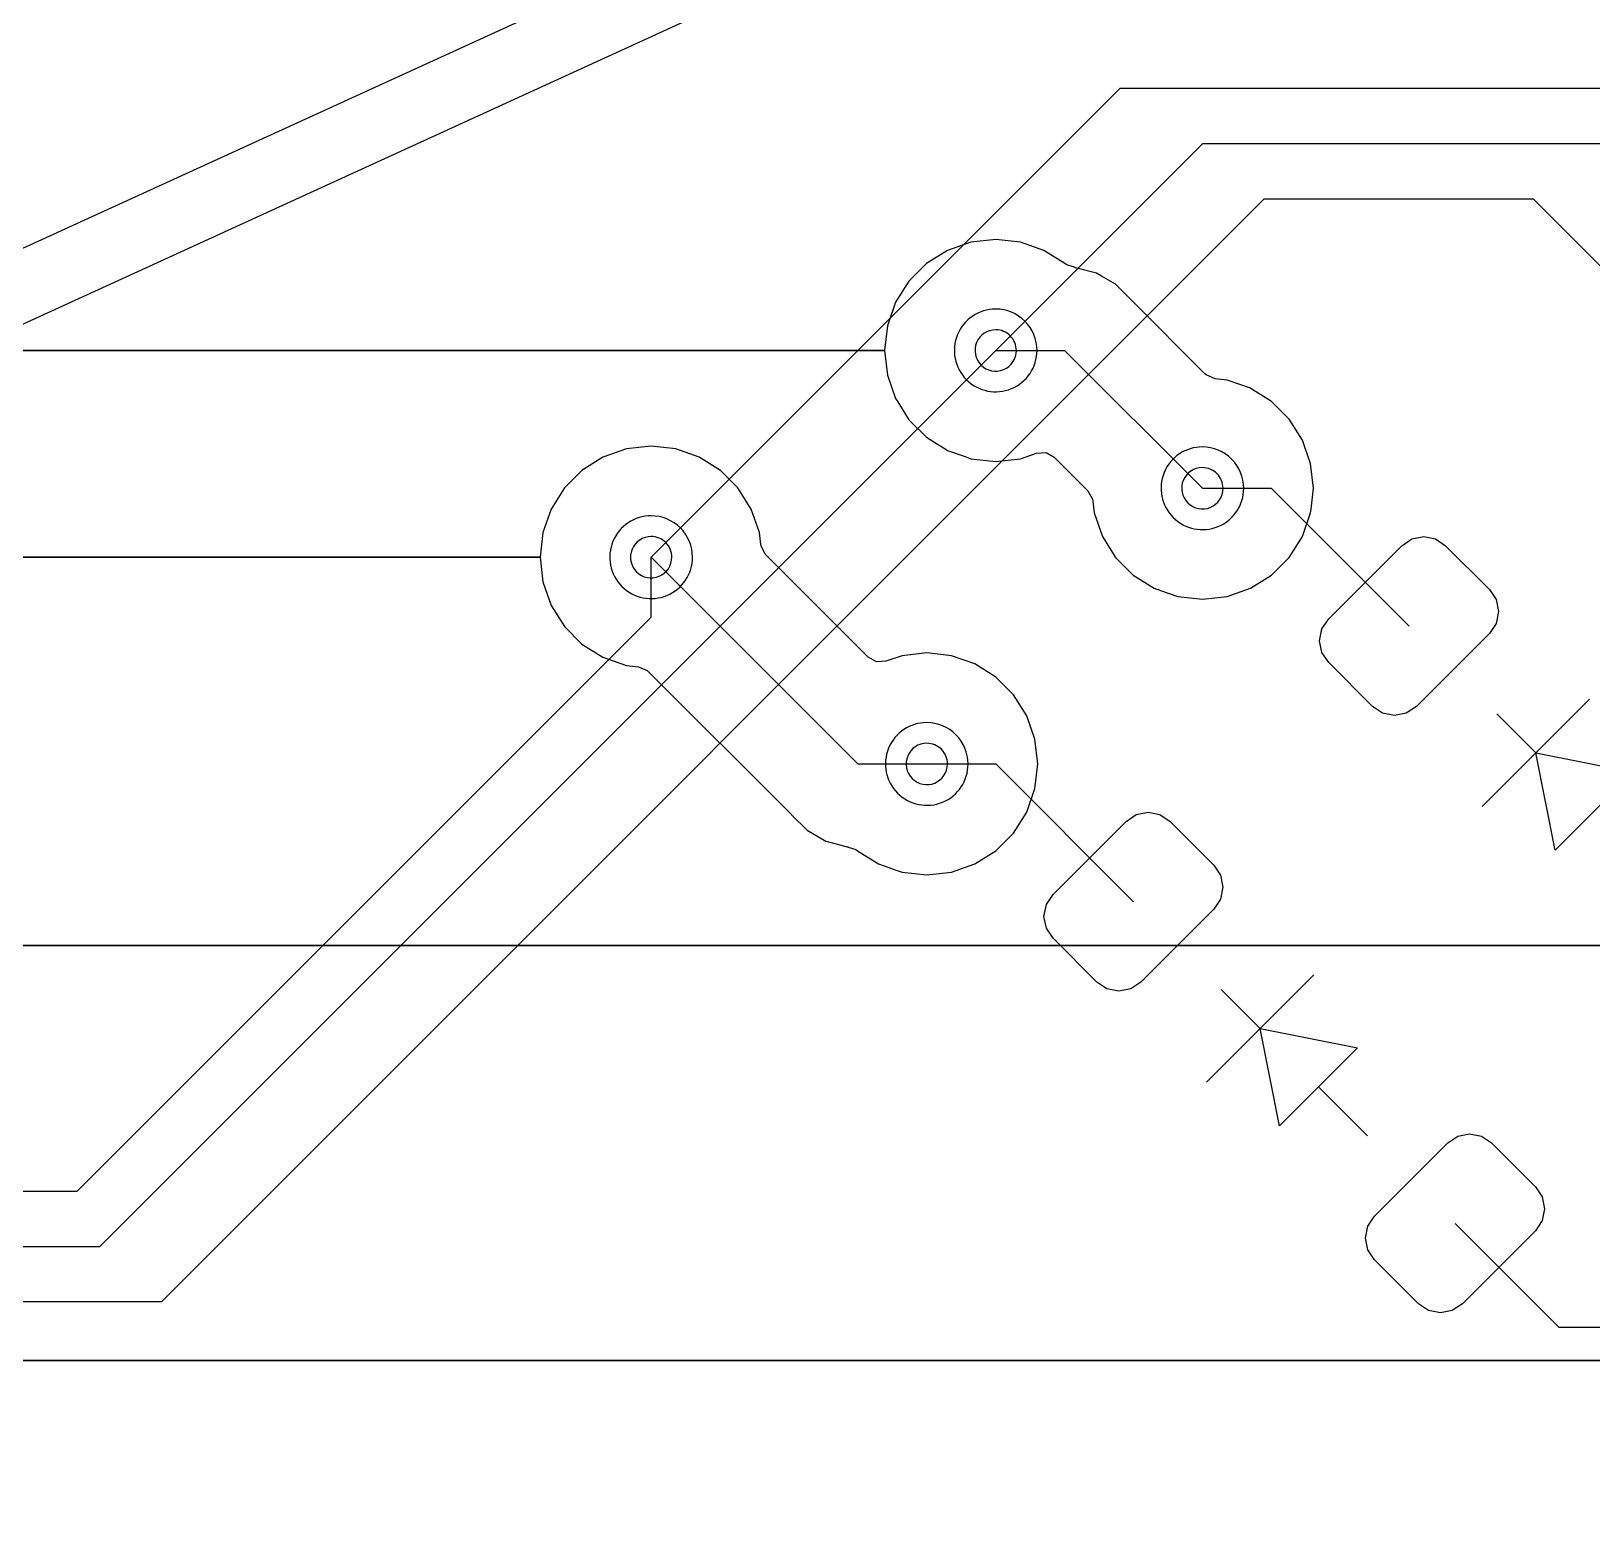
# Model space of a CAD drawing. Header units: millimetres. Extents: x 10 to 287, y 10 to 200.
# Drawn here: x 40 to 51.33, y 127.97 to 138.82 of the extents above; entities that cross this region are included whole.
import ezdxf

# ---------------------------------------------------------------- set-up
doc = ezdxf.new("R2010")
doc.units = ezdxf.units.MM
doc.layers.get('0').update_dxf_attribs({"linetype": 'CONTINUOUS'})

msp = doc.modelspace()

# ---------------------------------------------------------------- linework, layer by layer
at = {"color": 7}
for points in [[(46.7503, 140.3626), (20.0831, 128.1747)], [(71.75, 139.7572), (70.8179, 138.8251), (70.8179, 138.3908), (70.4343, 138.0072), (48.5, 138.0072), (47, 136.5072)], [(39.5188, 136.5072), (46.1944, 136.5072), (46.2146, 136.328), (46.2146, 136.3279), (46.2742, 136.1577), (46.289, 136.1341), (46.3702, 136.0049), (46.4977, 135.8774), (46.5784, 135.8267), (46.6327, 135.7926), (46.6505, 135.7814), (46.7782, 135.7367), (46.8207, 135.7218), (46.8207, 135.7218), (47, 135.7016), (47, 135.7016), (47, 135.7016), (47.1792, 135.7218), (47.1793, 135.7218), (47.1793, 135.7218), (47.1793, 135.7218), (47.1793, 135.7218), (47.296, 135.7627), (47.3658, 135.7662), (47.4246, 135.7333), (47.6693, 135.4887), (47.7028, 135.4273), (47.7048, 135.4149), (47.7146, 135.328), (47.7742, 135.1577), (47.8378, 135.0564), (47.8702, 135.0049), (47.9977, 134.8774), (48.1505, 134.7814), (48.1956, 134.7656), (48.3207, 134.7218), (48.3207, 134.7218), (48.5, 134.7016), (48.5, 134.7016), (48.5, 134.7016), (48.6792, 134.7218), (48.6793, 134.7218), (48.6793, 134.7218), (48.8495, 134.7814), (49.0023, 134.8774), (49.1298, 135.0049), (49.2258, 135.1577), (49.2854, 135.3279), (49.2886, 135.3565), (49.3056, 135.5072), (49.3056, 135.5072), (49.2854, 135.6865), (49.2854, 135.6865), (49.2412, 135.8128), (49.2258, 135.8567), (49.1298, 136.0095), (49.0023, 136.137), (48.8673, 136.2218), (48.8495, 136.233), (48.6792, 136.2926), (48.5923, 136.3024), (48.5279, 136.3294), (48.5185, 136.3379), (47.9876, 136.8688), (47.9876, 136.8688), (47.8687, 136.9877), (47.8687, 136.9877), (47.7669, 137.0465), (47.7669, 137.0465), (47.7318, 137.0668), (47.7318, 137.0668), (47.5791, 137.1077), (47.571, 137.1088), (47.5713, 137.111), (47.5154, 137.1274), (47.5051, 137.1348), (47.5023, 137.137), (47.3495, 137.233), (47.1793, 137.2926), (47.1792, 137.2926), (47, 137.3128), (47, 137.3128), (46.8207, 137.2926), (46.8207, 137.2926), (46.6505, 137.233), (46.4977, 137.137), (46.3702, 137.0095), (46.2742, 136.8567), (46.2146, 136.6865), (46.2146, 136.6865), (46.1944, 136.5072), (46.1944, 136.5072), (39.5188, 136.5072), (44.9888, 139.0072)], [(70.2179, 138.6393), (69.9858, 138.4072), (47.9, 138.4072), (44.5, 135.0072)], [(40.9485, 129.6072), (48.9485, 137.6072)], [(48.9485, 137.6072), (50.9, 137.6072), (52, 136.5072)], [(40.5, 130.0072), (47, 136.5072)], [(47, 136.5072), (47.5, 136.5072)], [(47.5, 136.5072), (48.5, 135.5072)], [(36.2368, 135.0072), (43.6944, 135.0072), (43.7146, 134.828), (43.7146, 134.8279), (43.7742, 134.6577), (43.8702, 134.5049), (43.9977, 134.3774), (44.1505, 134.2814), (44.3207, 134.2218), (44.4077, 134.212), (44.4721, 134.185), (44.4815, 134.1765), (45.5151, 133.1428), (45.5151, 133.1428), (45.5195, 133.1385), (45.5195, 133.1385), (45.6313, 133.0267), (45.6313, 133.0267), (45.6313, 133.0267), (45.7682, 132.9476), (45.7682, 132.9476), (45.88, 132.9177), (45.9209, 132.9067), (45.9209, 132.9067), (45.9209, 132.9067), (45.929, 132.9056), (45.9287, 132.9034), (45.9846, 132.887), (45.9949, 132.8796), (45.9977, 132.8774), (45.9977, 132.8774), (46.1113, 132.806), (46.1486, 132.7826), (46.1505, 132.7814), (46.2786, 132.7366), (46.3207, 132.7218), (46.3207, 132.7218), (46.5, 132.7016), (46.5, 132.7016), (46.5, 132.7016), (46.6792, 132.7218), (46.6793, 132.7218), (46.6793, 132.7218), (46.8495, 132.7814), (47.0023, 132.8774), (47.1298, 133.0049), (47.2258, 133.1577), (47.2854, 133.3279), (47.2875, 133.3469), (47.3056, 133.5072), (47.3056, 133.5072), (47.2854, 133.6865), (47.2854, 133.6865), (47.2258, 133.8567), (47.1298, 134.0095), (47.0023, 134.137), (46.8495, 134.233), (46.6793, 134.2926), (46.6792, 134.2926), (46.5, 134.3128), (46.5, 134.3128), (46.3207, 134.2926), (46.3207, 134.2926), (46.204, 134.2517), (46.1342, 134.2482), (46.0754, 134.2811), (45.3307, 135.0257), (45.2972, 135.0871), (45.2952, 135.0995), (45.2854, 135.1865), (45.2258, 135.3567), (45.1298, 135.5095), (45.0023, 135.637), (44.8495, 135.733), (44.6793, 135.7926), (44.6792, 135.7926), (44.5, 135.8128), (44.5, 135.8128), (44.3207, 135.7926), (44.3207, 135.7926), (44.1505, 135.733), (43.9977, 135.637), (43.8702, 135.5095), (43.7742, 135.3567), (43.7146, 135.1865), (43.7146, 135.1865), (43.6944, 135.0072), (43.6944, 135.0072), (36.2368, 135.0072)], [(48.5, 135.5072), (49, 135.5072)], [(49, 135.5072), (50, 134.5072)], [(23.5, 119.0072), (23.5, 120.6335), (33.2737, 130.4072), (40.3343, 130.4072), (44.5, 134.5729), (44.5, 135.0072)], [(44.5, 135.0072), (46, 133.5072), (46.5, 133.5072)], [(50.9192, 133.588), (51.3081, 133.9769)], [(50.6364, 133.8708), (50.9192, 133.588), (50.5303, 133.1991)], [(50.9192, 133.588), (51.6263, 133.4465)], [(51.0607, 132.8809), (50.9192, 133.588)], [(46.5, 133.5072), (47, 133.5072)], [(47, 133.5072), (48, 132.5072)], [(51.6263, 133.4465), (51.0607, 132.8809)], [(30.0707, 132.1891), (82.468, 132.1891)], [(82.468, 132.1891), (30.0707, 132.1891)], [(48.9192, 131.588), (49.3081, 131.9769)], [(48.6364, 131.8708), (48.9192, 131.588), (48.5303, 131.1991)], [(48.9192, 131.588), (49.6263, 131.4465)], [(49.0607, 130.8809), (48.9192, 131.588)], [(49.6263, 131.4465), (49.0607, 130.8809)], [(49.3435, 131.1637), (49.6971, 130.8101)], [(53.2145, 129.4175), (51.0897, 129.4175), (50.3335, 130.1737)], [(39, 130.0072), (40.5, 130.0072)], [(27.5, 123.5022), (33.605, 129.6072), (40.9485, 129.6072)], [(23.4848, 129.1791), (57.468, 129.1791)], [(57.468, 129.1791), (23.4848, 129.1791)]]:
    msp.add_lwpolyline(points, dxfattribs=at)
for points in [[(47, 136.8072)], [(47, 136.8072)], [(47, 136.6572)], [(47, 136.6572)], [(48.5, 135.8072)], [(48.5, 135.8072)], [(48.5, 135.6572)], [(48.5, 135.6572)], [(44.5, 135.3072)], [(44.5, 135.3072)], [(44.5, 135.1572)], [(44.5, 135.1572)], [(49.947, 135.0906), (50.02, 135.1393), (50.1061, 135.1565), (50.1922, 135.1393), (50.2652, 135.0906), (50.5834, 134.7724), (50.6321, 134.6994), (50.6493, 134.6133), (50.6321, 134.5272), (50.5834, 134.4542), (50.053, 133.9238), (49.98, 133.8751), (49.8939, 133.8579), (49.8078, 133.8751), (49.7348, 133.9238), (49.4166, 134.242), (49.3679, 134.315), (49.3507, 134.4011), (49.3679, 134.4872), (49.4166, 134.5602)], [(49.947, 135.0906), (50.02, 135.1393), (50.1061, 135.1565), (50.1922, 135.1393), (50.2652, 135.0906), (50.5834, 134.7724), (50.6321, 134.6994), (50.6493, 134.6133), (50.6321, 134.5272), (50.5834, 134.4542), (50.053, 133.9238), (49.98, 133.8751), (49.8939, 133.8579), (49.8078, 133.8751), (49.7348, 133.9238), (49.4166, 134.242), (49.3679, 134.315), (49.3507, 134.4011), (49.3679, 134.4872), (49.4166, 134.5602)], [(49.947, 135.0906), (50.02, 135.1393), (50.1061, 135.1565), (50.1922, 135.1393), (50.2652, 135.0906), (50.5834, 134.7724), (50.6321, 134.6994), (50.6493, 134.6133), (50.6321, 134.5272), (50.5834, 134.4542), (50.053, 133.9238), (49.98, 133.8751), (49.8939, 133.8579), (49.8078, 133.8751), (49.7348, 133.9238), (49.4166, 134.242), (49.3679, 134.315), (49.3507, 134.4011), (49.3679, 134.4872), (49.4166, 134.5602)], [(46.5, 133.8072)], [(46.5, 133.8072)], [(46.5, 133.6572)], [(46.5, 133.6572)], [(47.947, 133.0906), (48.02, 133.1393), (48.1061, 133.1565), (48.1922, 133.1393), (48.2652, 133.0906), (48.5834, 132.7724), (48.6321, 132.6994), (48.6493, 132.6133), (48.6321, 132.5272), (48.5834, 132.4542), (48.053, 131.9238), (47.98, 131.8751), (47.8939, 131.8579), (47.8078, 131.8751), (47.7348, 131.9238), (47.4166, 132.242), (47.3679, 132.315), (47.3507, 132.4011), (47.3679, 132.4872), (47.4166, 132.5602)], [(47.947, 133.0906), (48.02, 133.1393), (48.1061, 133.1565), (48.1922, 133.1393), (48.2652, 133.0906), (48.5834, 132.7724), (48.6321, 132.6994), (48.6493, 132.6133), (48.6321, 132.5272), (48.5834, 132.4542), (48.053, 131.9238), (47.98, 131.8751), (47.8939, 131.8579), (47.8078, 131.8751), (47.7348, 131.9238), (47.4166, 132.242), (47.3679, 132.315), (47.3507, 132.4011), (47.3679, 132.4872), (47.4166, 132.5602)], [(47.947, 133.0906), (48.02, 133.1393), (48.1061, 133.1565), (48.1922, 133.1393), (48.2652, 133.0906), (48.5834, 132.7724), (48.6321, 132.6994), (48.6493, 132.6133), (48.6321, 132.5272), (48.5834, 132.4542), (48.053, 131.9238), (47.98, 131.8751), (47.8939, 131.8579), (47.8078, 131.8751), (47.7348, 131.9238), (47.4166, 132.242), (47.3679, 132.315), (47.3507, 132.4011), (47.3679, 132.4872), (47.4166, 132.5602)], [(50.2804, 130.7571), (50.3534, 130.8059), (50.4395, 130.823), (50.5256, 130.8059), (50.5986, 130.7571), (50.9168, 130.4389), (50.9656, 130.3659), (50.9827, 130.2798), (50.9656, 130.1937), (50.9168, 130.1207), (50.3865, 129.5904), (50.3135, 129.5416), (50.2274, 129.5245), (50.1413, 129.5416), (50.0683, 129.5904), (49.7501, 129.9086), (49.7013, 129.9816), (49.6842, 130.0677), (49.7013, 130.1538), (49.7501, 130.2268)], [(50.2804, 130.7571), (50.3534, 130.8059), (50.4395, 130.823), (50.5256, 130.8059), (50.5986, 130.7571), (50.9168, 130.4389), (50.9656, 130.3659), (50.9827, 130.2798), (50.9656, 130.1937), (50.9168, 130.1207), (50.3865, 129.5904), (50.3135, 129.5416), (50.2274, 129.5245), (50.1413, 129.5416), (50.0683, 129.5904), (49.7501, 129.9086), (49.7013, 129.9816), (49.6842, 130.0677), (49.7013, 130.1538), (49.7501, 130.2268)], [(50.2804, 130.7571), (50.3534, 130.8059), (50.4395, 130.823), (50.5256, 130.8059), (50.5986, 130.7571), (50.9168, 130.4389), (50.9656, 130.3659), (50.9827, 130.2798), (50.9656, 130.1937), (50.9168, 130.1207), (50.3865, 129.5904), (50.3135, 129.5416), (50.2274, 129.5245), (50.1413, 129.5416), (50.0683, 129.5904), (49.7501, 129.9086), (49.7013, 129.9816), (49.6842, 130.0677), (49.7013, 130.1538), (49.7501, 130.2268)]]:
    msp.add_lwpolyline(points, close=True, dxfattribs=at)
for points in [[(47, 136.8072), (46.878661, 136.8072), (46.76927, 136.734107), (46.722836, 136.622005)], [(47, 136.8072), (46.878661, 136.8072), (46.76927, 136.734107), (46.722836, 136.622005)], [(47.212132, 136.719332), (47.155871, 136.775593), (47.079565, 136.8072), (47, 136.8072)], [(47.212132, 136.719332), (47.155871, 136.775593), (47.079565, 136.8072), (47, 136.8072)], [(47.3, 136.5072), (47.3, 136.586765), (47.268393, 136.663071), (47.212132, 136.719332)], [(47.3, 136.5072), (47.3, 136.586765), (47.268393, 136.663071), (47.212132, 136.719332)], [(46.722836, 136.622005), (46.676402, 136.509903), (46.702069, 136.380867), (46.787868, 136.295068)], [(46.722836, 136.622005), (46.676402, 136.509903), (46.702069, 136.380867), (46.787868, 136.295068)], [(47, 136.6572), (46.939331, 136.6572), (46.884635, 136.620654), (46.861418, 136.564603)], [(47, 136.6572), (46.939331, 136.6572), (46.884635, 136.620654), (46.861418, 136.564603)], [(47.106066, 136.613266), (47.077936, 136.641396), (47.039782, 136.6572), (47, 136.6572)], [(47.106066, 136.613266), (47.077936, 136.641396), (47.039782, 136.6572), (47, 136.6572)], [(47.15, 136.5072), (47.15, 136.546982), (47.134196, 136.585136), (47.106066, 136.613266)], [(47.15, 136.5072), (47.15, 136.546982), (47.134196, 136.585136), (47.106066, 136.613266)], [(46.861418, 136.564603), (46.838201, 136.508551), (46.851034, 136.444034), (46.893934, 136.401134)], [(46.861418, 136.564603), (46.838201, 136.508551), (46.851034, 136.444034), (46.893934, 136.401134)], [(47.057403, 136.368618), (47.113454, 136.391835), (47.15, 136.446531), (47.15, 136.5072)], [(47.057403, 136.368618), (47.113454, 136.391835), (47.15, 136.446531), (47.15, 136.5072)], [(47.114805, 136.230036), (47.226907, 136.27647), (47.3, 136.385861), (47.3, 136.5072)], [(47.114805, 136.230036), (47.226907, 136.27647), (47.3, 136.385861), (47.3, 136.5072)], [(46.893934, 136.401134), (46.936834, 136.358234), (47.001351, 136.345401), (47.057403, 136.368618)], [(46.893934, 136.401134), (46.936834, 136.358234), (47.001351, 136.345401), (47.057403, 136.368618)], [(46.787868, 136.295068), (46.873667, 136.209269), (47.002703, 136.183602), (47.114805, 136.230036)], [(46.787868, 136.295068), (46.873667, 136.209269), (47.002703, 136.183602), (47.114805, 136.230036)], [(48.5, 135.8072), (48.378661, 135.8072), (48.26927, 135.734107), (48.222836, 135.622005)], [(48.5, 135.8072), (48.378661, 135.8072), (48.26927, 135.734107), (48.222836, 135.622005)], [(48.712132, 135.719332), (48.655871, 135.775593), (48.579565, 135.8072), (48.5, 135.8072)], [(48.712132, 135.719332), (48.655871, 135.775593), (48.579565, 135.8072), (48.5, 135.8072)], [(48.8, 135.5072), (48.8, 135.586765), (48.768393, 135.663071), (48.712132, 135.719332)], [(48.8, 135.5072), (48.8, 135.586765), (48.768393, 135.663071), (48.712132, 135.719332)], [(48.222836, 135.622005), (48.176402, 135.509903), (48.202069, 135.380867), (48.287868, 135.295068)], [(48.222836, 135.622005), (48.176402, 135.509903), (48.202069, 135.380867), (48.287868, 135.295068)], [(48.361418, 135.564603), (48.338201, 135.508551), (48.351034, 135.444034), (48.393934, 135.401134)], [(48.361418, 135.564603), (48.338201, 135.508551), (48.351034, 135.444034), (48.393934, 135.401134)], [(48.5, 135.6572), (48.439331, 135.6572), (48.384635, 135.620654), (48.361418, 135.564603)], [(48.5, 135.6572), (48.439331, 135.6572), (48.384635, 135.620654), (48.361418, 135.564603)], [(48.606066, 135.613266), (48.577936, 135.641396), (48.539782, 135.6572), (48.5, 135.6572)], [(48.606066, 135.613266), (48.577936, 135.641396), (48.539782, 135.6572), (48.5, 135.6572)], [(48.65, 135.5072), (48.65, 135.546982), (48.634196, 135.585136), (48.606066, 135.613266)], [(48.65, 135.5072), (48.65, 135.546982), (48.634196, 135.585136), (48.606066, 135.613266)], [(48.557403, 135.368618), (48.613454, 135.391835), (48.65, 135.446531), (48.65, 135.5072)], [(48.557403, 135.368618), (48.613454, 135.391835), (48.65, 135.446531), (48.65, 135.5072)], [(48.614805, 135.230036), (48.726907, 135.27647), (48.8, 135.385861), (48.8, 135.5072)], [(48.614805, 135.230036), (48.726907, 135.27647), (48.8, 135.385861), (48.8, 135.5072)], [(48.393934, 135.401134), (48.436834, 135.358234), (48.501351, 135.345401), (48.557403, 135.368618)], [(48.393934, 135.401134), (48.436834, 135.358234), (48.501351, 135.345401), (48.557403, 135.368618)], [(44.5, 135.3072), (44.378661, 135.3072), (44.26927, 135.234107), (44.222836, 135.122005)], [(44.5, 135.3072), (44.378661, 135.3072), (44.26927, 135.234107), (44.222836, 135.122005)], [(44.712132, 135.219332), (44.655871, 135.275593), (44.579565, 135.3072), (44.5, 135.3072)], [(44.712132, 135.219332), (44.655871, 135.275593), (44.579565, 135.3072), (44.5, 135.3072)], [(44.8, 135.0072), (44.8, 135.086765), (44.768393, 135.163071), (44.712132, 135.219332)], [(44.8, 135.0072), (44.8, 135.086765), (44.768393, 135.163071), (44.712132, 135.219332)], [(48.287868, 135.295068), (48.373667, 135.209269), (48.502703, 135.183602), (48.614805, 135.230036)], [(48.287868, 135.295068), (48.373667, 135.209269), (48.502703, 135.183602), (48.614805, 135.230036)], [(44.222836, 135.122005), (44.176402, 135.009903), (44.202069, 134.880867), (44.287868, 134.795068)], [(44.222836, 135.122005), (44.176402, 135.009903), (44.202069, 134.880867), (44.287868, 134.795068)], [(44.5, 135.1572), (44.439331, 135.1572), (44.384635, 135.120654), (44.361418, 135.064603)], [(44.5, 135.1572), (44.439331, 135.1572), (44.384635, 135.120654), (44.361418, 135.064603)], [(44.606066, 135.113266), (44.577936, 135.141396), (44.539782, 135.1572), (44.5, 135.1572)], [(44.606066, 135.113266), (44.577936, 135.141396), (44.539782, 135.1572), (44.5, 135.1572)], [(44.65, 135.0072), (44.65, 135.046982), (44.634196, 135.085136), (44.606066, 135.113266)], [(44.65, 135.0072), (44.65, 135.046982), (44.634196, 135.085136), (44.606066, 135.113266)], [(44.361418, 135.064603), (44.338201, 135.008551), (44.351034, 134.944034), (44.393934, 134.901134)], [(44.361418, 135.064603), (44.338201, 135.008551), (44.351034, 134.944034), (44.393934, 134.901134)], [(44.557403, 134.868618), (44.613454, 134.891835), (44.65, 134.946531), (44.65, 135.0072)], [(44.557403, 134.868618), (44.613454, 134.891835), (44.65, 134.946531), (44.65, 135.0072)], [(44.614805, 134.730036), (44.726907, 134.77647), (44.8, 134.885861), (44.8, 135.0072)], [(44.614805, 134.730036), (44.726907, 134.77647), (44.8, 134.885861), (44.8, 135.0072)], [(44.393934, 134.901134), (44.436834, 134.858234), (44.501351, 134.845401), (44.557403, 134.868618)], [(44.393934, 134.901134), (44.436834, 134.858234), (44.501351, 134.845401), (44.557403, 134.868618)], [(44.287868, 134.795068), (44.373667, 134.709269), (44.502703, 134.683602), (44.614805, 134.730036)], [(44.287868, 134.795068), (44.373667, 134.709269), (44.502703, 134.683602), (44.614805, 134.730036)], [(46.5, 133.8072), (46.378661, 133.8072), (46.26927, 133.734107), (46.222836, 133.622005)], [(46.5, 133.8072), (46.378661, 133.8072), (46.26927, 133.734107), (46.222836, 133.622005)], [(46.712132, 133.719332), (46.655871, 133.775593), (46.579565, 133.8072), (46.5, 133.8072)], [(46.712132, 133.719332), (46.655871, 133.775593), (46.579565, 133.8072), (46.5, 133.8072)], [(46.5, 133.6572), (46.439331, 133.6572), (46.384635, 133.620654), (46.361418, 133.564603)], [(46.5, 133.6572), (46.439331, 133.6572), (46.384635, 133.620654), (46.361418, 133.564603)], [(46.606066, 133.613266), (46.577936, 133.641396), (46.539782, 133.6572), (46.5, 133.6572)], [(46.606066, 133.613266), (46.577936, 133.641396), (46.539782, 133.6572), (46.5, 133.6572)], [(46.8, 133.5072), (46.8, 133.586765), (46.768393, 133.663071), (46.712132, 133.719332)], [(46.8, 133.5072), (46.8, 133.586765), (46.768393, 133.663071), (46.712132, 133.719332)], [(46.222836, 133.622005), (46.176402, 133.509903), (46.202069, 133.380867), (46.287868, 133.295068)], [(46.222836, 133.622005), (46.176402, 133.509903), (46.202069, 133.380867), (46.287868, 133.295068)], [(46.361418, 133.564603), (46.338201, 133.508551), (46.351034, 133.444034), (46.393934, 133.401134)], [(46.361418, 133.564603), (46.338201, 133.508551), (46.351034, 133.444034), (46.393934, 133.401134)], [(46.65, 133.5072), (46.65, 133.546982), (46.634196, 133.585136), (46.606066, 133.613266)], [(46.65, 133.5072), (46.65, 133.546982), (46.634196, 133.585136), (46.606066, 133.613266)], [(46.557403, 133.368618), (46.613454, 133.391835), (46.65, 133.446531), (46.65, 133.5072)], [(46.557403, 133.368618), (46.613454, 133.391835), (46.65, 133.446531), (46.65, 133.5072)], [(46.614805, 133.230036), (46.726907, 133.27647), (46.8, 133.385861), (46.8, 133.5072)], [(46.614805, 133.230036), (46.726907, 133.27647), (46.8, 133.385861), (46.8, 133.5072)], [(46.287868, 133.295068), (46.373667, 133.209269), (46.502703, 133.183602), (46.614805, 133.230036)], [(46.287868, 133.295068), (46.373667, 133.209269), (46.502703, 133.183602), (46.614805, 133.230036)], [(46.393934, 133.401134), (46.436834, 133.358234), (46.501351, 133.345401), (46.557403, 133.368618)], [(46.393934, 133.401134), (46.436834, 133.358234), (46.501351, 133.345401), (46.557403, 133.368618)]]:
    msp.add_open_spline(points, degree=3, dxfattribs=at)

doc.saveas('drawing.dxf')
